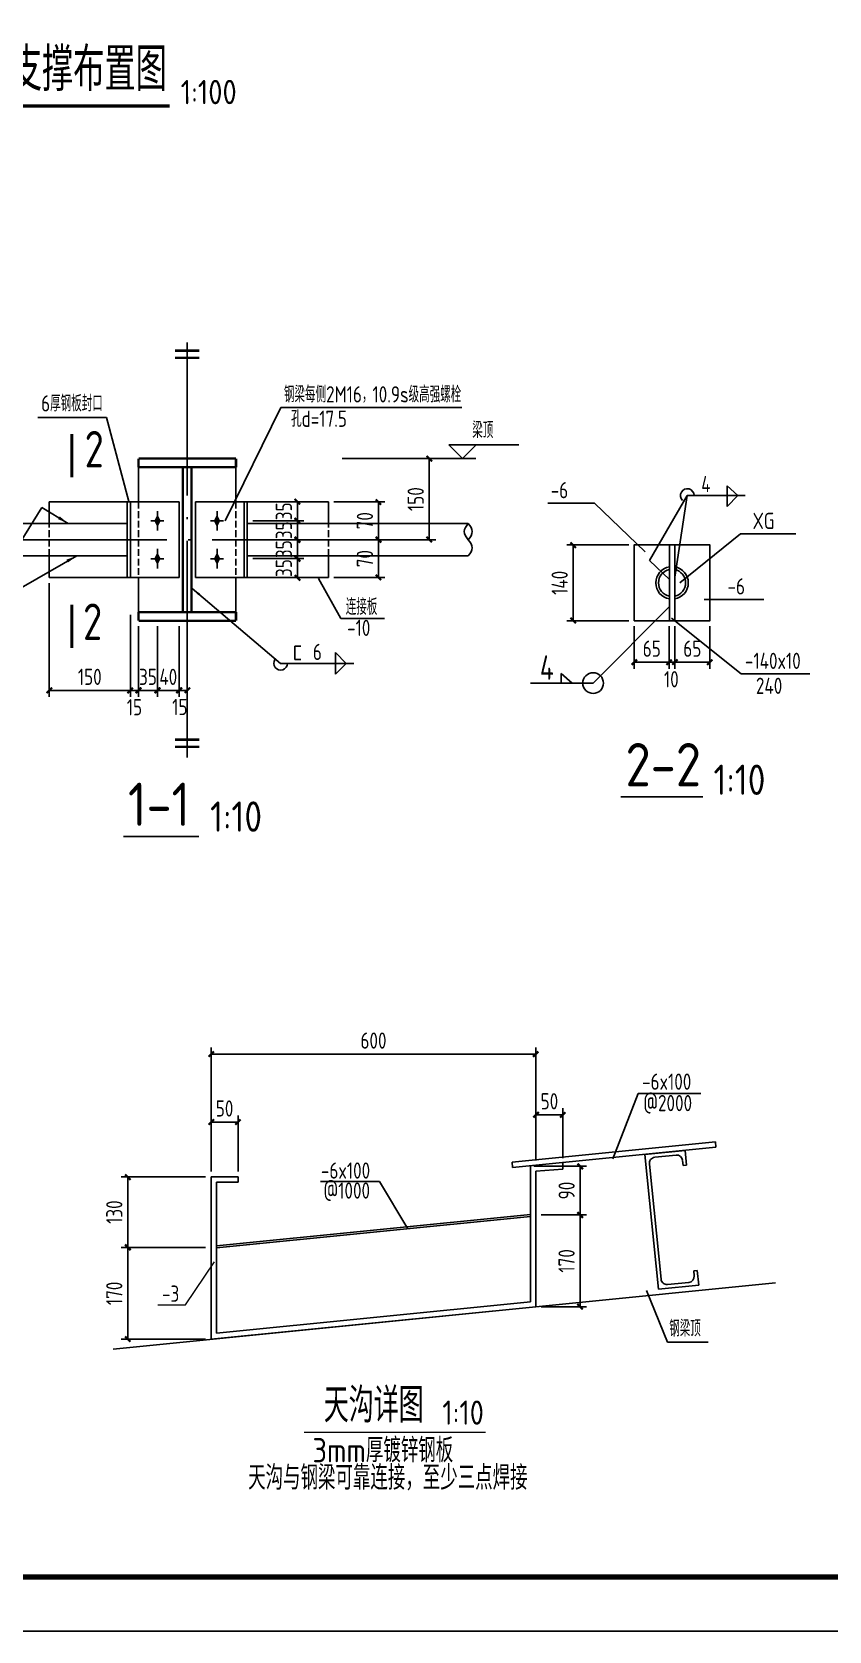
# Model space of a CAD drawing. Header units: millimetres. Extents: x 865974 to 875117, y 40174 to 44891.
# Drawn here: x 868038.2 to 868185.4, y 40173.6 to 40469 of the extents above; entities that cross this region are included whole.
import ezdxf

# ---------------------------------------------------------------- set-up
doc = ezdxf.new("R2010")
doc.units = ezdxf.units.MM
doc.header["$LTSCALE"] = 1000
doc.header["$MEASUREMENT"] = 0
for name, pattern in [('2', [11.4, 9, -0.9, 0.6, -0.9]), ('DASH', [0.35, 0.25, -0.1]), ('DASHED', [117.236842, 78.157895, -39.078947]), ('DOTE', [2.42, 2, -0.2, 0.02, -0.2])]:
    doc.linetypes.add(name, pattern=pattern)
doc.layers.add('1', color=4, linetype='Continuous', lineweight=70)
doc.layers.add('零部件', color=3, linetype='Continuous', lineweight=5)
for name, color, linetype in [('AXIS', 3, 'Continuous'), ('BEAM', 4, 'DASHED'), ('COLUMN', 9, 'Continuous'), ('D2', 6, 'Continuous'), ('DIM', 7, 'Continuous'), ('DOTE', 1, 'DOTE'), ('M_Prof', 2, 'Continuous'), ('NUM', 7, 'Continuous'), ('THIN', 7, 'Continuous'), ('WALL', 2, 'Continuous'), ('尺寸标注', 7, 'Continuous'), ('文字', 7, 'Continuous'), ('柱', 2, 'Continuous'), ('标注', 7, 'Continuous'), ('梁', 4, 'Continuous'), ('梁－点划线', 253, '2'), ('焊缝标注', 3, 'Continuous')]:
    doc.layers.add(name, color=color, linetype=linetype)
doc.styles.add('GBHZ', font='gbenor.shx', dxfattribs={"width": 0.9, "bigfont": 'gbcbig.shx'})
doc.dimstyles.new('Y10', dxfattribs={"dimscale": 0, "dimtxt": 3, "dimasz": 0.01, "dimexe": 1.2, "dimexo": 1, "dimgap": 1, "dimtad": 1, "dimdec": 0, "dimlfac": 10, "dimzin": 0, "dimdsep": 46, "dimtxsty": 'GBHZ', "dimblk1": 'DX', "dimblk2": 'DX', "dimsah": 1, "dimcen": 0.09, "dimdle": 1, "dimadec": 0, "dimazin": 0, "dimtfac": 1, "dimtdec": 0, "dimtix": 1, "dimtmove": 2, "dimatfit": 3, "dimldrblk": 'DX', "dimfxl": 0, "dimtolj": 1, "dimtzin": 0, "dimarcsym": 0})

# ---------------------------------------------------------------- blocks, each defined once
blk = doc.blocks.new('BOLIT_GAOQIANG')
at = {"layer": 'THIN', "color": 252}
for p, q in [((-1.2, 0), (1.2, 0)), ((0, 1.8), (0, -1.8))]:
    blk.add_line(p, q, dxfattribs=at)
at = {"layer": 'THIN'}
blk.add_solid([(0, 1.2), (0.6, 0), (-0.6, 0), (0, -1.2)], dxfattribs=at)
blk = doc.blocks.new('DX')
at = {"color": 0, "linetype": 'ByBlock', "const_width": 40}
blk.add_lwpolyline([(-54, -51), (46, 49)], dxfattribs=at)
blk = doc.blocks.new('*D97')
at = {"layer": 'Defpoints', "color": 0, "linetype": 'ByBlock', "transparency": 16777216}
for p in [(868092.99, 40382.2, 0.01), (868092.99, 40375.2, 0.01), (868102.21, 40375.2)]:
    blk.add_point(p, dxfattribs=at)
at = {"layer": 'DIM', "color": 0, "linetype": 'ByBlock', "lineweight": -2, "transparency": 16777216}
for p, q in [((868093.99, 40382.2), (868103.41, 40382.2)), ((868102.21, 40382.19), (868102.21, 40375.21)), ((868093.99, 40375.2), (868103.41, 40375.2))]:
    blk.add_line(p, q, dxfattribs=at)
at = {"layer": 'DIM', "color": 0, "linetype": 'ByBlock', "lineweight": -2, "transparency": 16777216, "xscale": 0.01, "yscale": 0.01, "zscale": 0.01}
for p, rotation in [((868102.21, 40382.2), 90), ((868102.21, 40375.2), 270)]:
    blk.add_blockref('DX', p, dxfattribs=dict(at, rotation=rotation))
at = {"layer": 'DIM', "color": 0, "linetype": 'ByBlock', "transparency": 16777216, "insert": (868099.71, 40378.7), "char_height": 3, "attachment_point": 5, "rotation": 90, "style": 'GBHZ'}
blk.add_mtext('\\A1;70', dxfattribs=at)
blk = doc.blocks.new('*D98')
at = {"layer": 'Defpoints', "color": 0, "linetype": 'ByBlock', "transparency": 16777216}
for p in [(868092.99, 40375.2), (868092.99, 40368.2, 0.02), (868102.21, 40368.2)]:
    blk.add_point(p, dxfattribs=at)
at = {"layer": 'DIM', "color": 0, "linetype": 'ByBlock', "lineweight": -2, "transparency": 16777216}
for p, q in [((868093.99, 40375.2), (868103.41, 40375.2)), ((868102.21, 40375.19), (868102.21, 40368.21)), ((868093.99, 40368.2), (868103.41, 40368.2))]:
    blk.add_line(p, q, dxfattribs=at)
at = {"layer": 'DIM', "color": 0, "linetype": 'ByBlock', "lineweight": -2, "transparency": 16777216, "xscale": 0.01, "yscale": 0.01, "zscale": 0.01}
for p, rotation in [((868102.21, 40375.2), 90), ((868102.21, 40368.2), 270)]:
    blk.add_blockref('DX', p, dxfattribs=dict(at, rotation=rotation))
at = {"layer": 'DIM', "color": 0, "linetype": 'ByBlock', "transparency": 16777216, "insert": (868099.71, 40371.7), "char_height": 3, "attachment_point": 5, "rotation": 90, "style": 'GBHZ'}
blk.add_mtext('\\A1;70', dxfattribs=at)
blk = doc.blocks.new('*D102')
at = {"layer": 'Defpoints', "color": 0, "linetype": 'ByBlock', "transparency": 16777216}
for p in [(868077.99, 40371.7, 0), (868087.24, 40371.7), (868077.99, 40368.2, 0)]:
    blk.add_point(p, dxfattribs=at)
at = {"layer": 'DIM', "color": 0, "linetype": 'ByBlock', "lineweight": -2, "transparency": 16777216}
for p, q in [((868078.99, 40371.7), (868088.44, 40371.7)), ((868087.24, 40371.71), (868087.24, 40371.72)), ((868087.24, 40368.2), (868087.24, 40371.7)), ((868078.99, 40368.2), (868088.44, 40368.2)), ((868087.24, 40368.19), (868087.24, 40368.18))]:
    blk.add_line(p, q, dxfattribs=at)
at = {"layer": 'DIM', "color": 0, "linetype": 'ByBlock', "lineweight": -2, "transparency": 16777216, "xscale": 0.01, "yscale": 0.01, "zscale": 0.01}
for p, rotation in [((868087.24, 40371.7), 270), ((868087.24, 40368.2), 90)]:
    blk.add_blockref('DX', p, dxfattribs=dict(at, rotation=rotation))
at = {"layer": 'DIM', "color": 0, "linetype": 'ByBlock', "transparency": 16777216, "insert": (868084.74, 40369.95), "char_height": 3, "attachment_point": 5, "rotation": 90, "style": 'GBHZ'}
blk.add_mtext('\\A1;35', dxfattribs=at)
blk = doc.blocks.new('*D103')
at = {"layer": 'Defpoints', "color": 0, "linetype": 'ByBlock', "transparency": 16777216}
for p in [(868077.99, 40375.2, 0), (868087.24, 40375.2), (868077.99, 40371.7, 0)]:
    blk.add_point(p, dxfattribs=at)
at = {"layer": 'DIM', "color": 0, "linetype": 'ByBlock', "lineweight": -2, "transparency": 16777216}
for p, q in [((868078.99, 40375.2), (868088.44, 40375.2)), ((868087.24, 40375.21), (868087.24, 40375.22)), ((868087.24, 40371.7), (868087.24, 40375.2)), ((868078.99, 40371.7), (868088.44, 40371.7)), ((868087.24, 40371.69), (868087.24, 40371.68))]:
    blk.add_line(p, q, dxfattribs=at)
at = {"layer": 'DIM', "color": 0, "linetype": 'ByBlock', "lineweight": -2, "transparency": 16777216, "xscale": 0.01, "yscale": 0.01, "zscale": 0.01}
for p, rotation in [((868087.24, 40375.2), 270), ((868087.24, 40371.7), 90)]:
    blk.add_blockref('DX', p, dxfattribs=dict(at, rotation=rotation))
at = {"layer": 'DIM', "color": 0, "linetype": 'ByBlock', "transparency": 16777216, "insert": (868084.74, 40373.45), "char_height": 3, "attachment_point": 5, "rotation": 90, "style": 'GBHZ'}
blk.add_mtext('\\A1;35', dxfattribs=at)
blk = doc.blocks.new('*D104')
at = {"layer": 'Defpoints', "color": 0, "linetype": 'ByBlock', "transparency": 16777216}
for p in [(868077.99, 40378.7, 0), (868087.24, 40378.7), (868077.99, 40375.2, 0)]:
    blk.add_point(p, dxfattribs=at)
at = {"layer": 'DIM', "color": 0, "linetype": 'ByBlock', "lineweight": -2, "transparency": 16777216}
for p, q in [((868078.99, 40378.7), (868088.44, 40378.7)), ((868087.24, 40378.71), (868087.24, 40378.72)), ((868087.24, 40375.2), (868087.24, 40378.7)), ((868078.99, 40375.2), (868088.44, 40375.2)), ((868087.24, 40375.19), (868087.24, 40375.18))]:
    blk.add_line(p, q, dxfattribs=at)
at = {"layer": 'DIM', "color": 0, "linetype": 'ByBlock', "lineweight": -2, "transparency": 16777216, "xscale": 0.01, "yscale": 0.01, "zscale": 0.01}
for p, rotation in [((868087.24, 40378.7), 270), ((868087.24, 40375.2), 90)]:
    blk.add_blockref('DX', p, dxfattribs=dict(at, rotation=rotation))
at = {"layer": 'DIM', "color": 0, "linetype": 'ByBlock', "transparency": 16777216, "insert": (868084.74, 40376.95), "char_height": 3, "attachment_point": 5, "rotation": 90, "style": 'GBHZ'}
blk.add_mtext('\\A1;35', dxfattribs=at)
blk = doc.blocks.new('*D105')
at = {"layer": 'Defpoints', "color": 0, "linetype": 'ByBlock', "transparency": 16777216}
for p in [(868077.99, 40382.2, 0), (868087.24, 40382.2), (868077.99, 40378.7, 0)]:
    blk.add_point(p, dxfattribs=at)
at = {"layer": 'DIM', "color": 0, "linetype": 'ByBlock', "lineweight": -2, "transparency": 16777216}
for p, q in [((868078.99, 40382.2), (868088.44, 40382.2)), ((868087.24, 40382.21), (868087.24, 40382.22)), ((868087.24, 40378.7), (868087.24, 40382.2)), ((868078.99, 40378.7), (868088.44, 40378.7)), ((868087.24, 40378.69), (868087.24, 40378.68))]:
    blk.add_line(p, q, dxfattribs=at)
at = {"layer": 'DIM', "color": 0, "linetype": 'ByBlock', "lineweight": -2, "transparency": 16777216, "xscale": 0.01, "yscale": 0.01, "zscale": 0.01}
for p, rotation in [((868087.24, 40382.2), 270), ((868087.24, 40378.7), 90)]:
    blk.add_blockref('DX', p, dxfattribs=dict(at, rotation=rotation))
at = {"layer": 'DIM', "color": 0, "linetype": 'ByBlock', "transparency": 16777216, "insert": (868084.74, 40380.45), "char_height": 3, "attachment_point": 5, "rotation": 90, "style": 'GBHZ'}
blk.add_mtext('\\A1;35', dxfattribs=at)
blk = doc.blocks.new('*D107')
at = {"layer": 'Defpoints', "color": 0, "transparency": 16777216}
for p in [(868041.39, 40368.2, 0), (868056.39, 40362.32, -0.01), (868056.39, 40347.36)]:
    blk.add_point(p, dxfattribs=at)
at = {"layer": 'DIM', "color": 0, "lineweight": -2, "transparency": 16777216}
for p, q in [((868041.39, 40367.2), (868041.39, 40346.16)), ((868056.39, 40361.32), (868056.39, 40346.16)), ((868041.4, 40347.36), (868056.38, 40347.36))]:
    blk.add_line(p, q, dxfattribs=at)
at = {"layer": 'DIM', "color": 0, "lineweight": -2, "transparency": 16777216, "xscale": 0.01, "yscale": 0.01, "zscale": 0.01, "rotation": 180}
blk.add_blockref('DX', (868041.39, 40347.36), dxfattribs=at)
at = {"layer": 'DIM', "color": 0, "lineweight": -2, "transparency": 16777216, "xscale": 0.01, "yscale": 0.01, "zscale": 0.01}
blk.add_blockref('DX', (868056.39, 40347.36), dxfattribs=at)
at = {"layer": 'DIM', "color": 0, "transparency": 16777216, "insert": (868048.89, 40349.86), "char_height": 3, "attachment_point": 5, "style": 'GBHZ'}
blk.add_mtext('\\A1;150', dxfattribs=at)
blk = doc.blocks.new('*D108')
at = {"layer": 'Defpoints', "color": 0, "transparency": 16777216}
for p in [(868056.39, 40362.32, -0.01), (868057.89, 40360.22), (868057.89, 40347.36)]:
    blk.add_point(p, dxfattribs=at)
at = {"layer": 'DIM', "color": 0, "lineweight": -2, "transparency": 16777216}
for p, q in [((868056.39, 40361.32), (868056.39, 40346.16)), ((868057.89, 40359.22), (868057.89, 40346.16)), ((868056.38, 40347.36), (868056.37, 40347.36)), ((868056.39, 40347.36), (868057.89, 40347.36)), ((868057.9, 40347.36), (868057.91, 40347.36))]:
    blk.add_line(p, q, dxfattribs=at)
at = {"layer": 'DIM', "color": 0, "lineweight": -2, "transparency": 16777216, "xscale": 0.01, "yscale": 0.01, "zscale": 0.01}
blk.add_blockref('DX', (868056.39, 40347.36), dxfattribs=at)
at = {"layer": 'DIM', "color": 0, "lineweight": -2, "transparency": 16777216, "xscale": 0.01, "yscale": 0.01, "zscale": 0.01, "rotation": 180}
blk.add_blockref('DX', (868057.89, 40347.36), dxfattribs=at)
at = {"layer": 'DIM', "color": 0, "transparency": 16777216, "insert": (868057.14, 40344.25), "char_height": 3, "attachment_point": 5, "style": 'GBHZ'}
blk.add_mtext('\\A1;15', dxfattribs=at)
blk = doc.blocks.new('*D109')
at = {"layer": 'Defpoints', "color": 0, "transparency": 16777216}
for p in [(868057.89, 40360.22), (868061.39, 40360.22), (868061.39, 40347.36)]:
    blk.add_point(p, dxfattribs=at)
at = {"layer": 'DIM', "color": 0, "lineweight": -2, "transparency": 16777216}
for p, q in [((868057.89, 40359.22), (868057.89, 40346.16)), ((868061.39, 40359.22), (868061.39, 40346.16)), ((868057.88, 40347.36), (868057.87, 40347.36)), ((868057.89, 40347.36), (868061.39, 40347.36)), ((868061.4, 40347.36), (868061.41, 40347.36))]:
    blk.add_line(p, q, dxfattribs=at)
at = {"layer": 'DIM', "color": 0, "lineweight": -2, "transparency": 16777216, "xscale": 0.01, "yscale": 0.01, "zscale": 0.01}
blk.add_blockref('DX', (868057.89, 40347.36), dxfattribs=at)
at = {"layer": 'DIM', "color": 0, "lineweight": -2, "transparency": 16777216, "xscale": 0.01, "yscale": 0.01, "zscale": 0.01, "rotation": 180}
blk.add_blockref('DX', (868061.39, 40347.36), dxfattribs=at)
at = {"layer": 'DIM', "color": 0, "transparency": 16777216, "insert": (868059.64, 40349.86), "char_height": 3, "attachment_point": 5, "style": 'GBHZ'}
blk.add_mtext('\\A1;35', dxfattribs=at)
blk = doc.blocks.new('*D110')
at = {"layer": 'Defpoints', "color": 0, "transparency": 16777216}
for p in [(868061.39, 40360.22), (868065.39, 40360.22), (868065.39, 40347.36)]:
    blk.add_point(p, dxfattribs=at)
at = {"layer": 'DIM', "color": 0, "lineweight": -2, "transparency": 16777216}
for p, q in [((868061.39, 40359.22), (868061.39, 40346.16)), ((868065.39, 40359.22), (868065.39, 40346.16)), ((868061.38, 40347.36), (868061.37, 40347.36)), ((868061.39, 40347.36), (868065.39, 40347.36)), ((868065.4, 40347.36), (868065.41, 40347.36))]:
    blk.add_line(p, q, dxfattribs=at)
at = {"layer": 'DIM', "color": 0, "lineweight": -2, "transparency": 16777216, "xscale": 0.01, "yscale": 0.01, "zscale": 0.01}
blk.add_blockref('DX', (868061.39, 40347.36), dxfattribs=at)
at = {"layer": 'DIM', "color": 0, "lineweight": -2, "transparency": 16777216, "xscale": 0.01, "yscale": 0.01, "zscale": 0.01, "rotation": 180}
blk.add_blockref('DX', (868065.39, 40347.36), dxfattribs=at)
at = {"layer": 'DIM', "color": 0, "transparency": 16777216, "insert": (868063.39, 40349.86), "char_height": 3, "attachment_point": 5, "style": 'GBHZ'}
blk.add_mtext('\\A1;40', dxfattribs=at)
blk = doc.blocks.new('*D111')
at = {"layer": 'Defpoints', "color": 0, "transparency": 16777216}
for p in [(868066.89, 40362.2), (868065.39, 40360.22), (868066.89, 40347.36)]:
    blk.add_point(p, dxfattribs=at)
at = {"layer": 'DIM', "color": 0, "lineweight": -2, "transparency": 16777216}
for p, q in [((868066.89, 40361.2), (868066.89, 40346.16)), ((868065.39, 40359.22), (868065.39, 40346.16)), ((868065.38, 40347.36), (868065.37, 40347.36)), ((868065.39, 40347.36), (868066.89, 40347.36)), ((868066.9, 40347.36), (868066.91, 40347.36))]:
    blk.add_line(p, q, dxfattribs=at)
at = {"layer": 'DIM', "color": 0, "lineweight": -2, "transparency": 16777216, "xscale": 0.01, "yscale": 0.01, "zscale": 0.01}
blk.add_blockref('DX', (868065.39, 40347.36), dxfattribs=at)
at = {"layer": 'DIM', "color": 0, "lineweight": -2, "transparency": 16777216, "xscale": 0.01, "yscale": 0.01, "zscale": 0.01, "rotation": 180}
blk.add_blockref('DX', (868066.89, 40347.36), dxfattribs=at)
at = {"layer": 'DIM', "color": 0, "transparency": 16777216, "insert": (868065.52, 40344.3), "char_height": 3, "attachment_point": 5, "style": 'GBHZ'}
blk.add_mtext('\\A1;15', dxfattribs=at)
blk = doc.blocks.new('*D112')
at = {"layer": 'Defpoints', "color": 0, "transparency": 16777216}
for p in [(868094.49, 40390.2, -0.01), (868111.59, 40390.2), (868094.49, 40375.2, -0.01)]:
    blk.add_point(p, dxfattribs=at)
at = {"layer": 'DIM', "color": 0, "lineweight": -2, "transparency": 16777216}
for p, q in [((868095.49, 40390.2), (868112.79, 40390.2)), ((868111.59, 40375.21), (868111.59, 40390.19)), ((868095.49, 40375.2), (868112.79, 40375.2))]:
    blk.add_line(p, q, dxfattribs=at)
at = {"layer": 'DIM', "color": 0, "lineweight": -2, "transparency": 16777216, "xscale": 0.01, "yscale": 0.01, "zscale": 0.01}
for p, rotation in [((868111.59, 40390.2), 90), ((868111.59, 40375.2), 270)]:
    blk.add_blockref('DX', p, dxfattribs=dict(at, rotation=rotation))
at = {"layer": 'DIM', "color": 0, "transparency": 16777216, "insert": (868109.09, 40382.7), "char_height": 3, "attachment_point": 5, "rotation": 90, "style": 'GBHZ'}
blk.add_mtext('\\A1;150', dxfattribs=at)
blk = doc.blocks.new('*D124')
at = {"layer": 'Defpoints', "color": 0, "transparency": 16777216}
for p in [(868138.18, 40374.23), (868149.44, 40374.23, -0.09), (868149.44, 40360.23, -0.09)]:
    blk.add_point(p, dxfattribs=at)
at = {"layer": 'DIM', "color": 0, "lineweight": -2, "transparency": 16777216}
for p, q in [((868148.44, 40374.23), (868136.98, 40374.23)), ((868138.18, 40360.24), (868138.18, 40374.22)), ((868148.44, 40360.23), (868136.98, 40360.23))]:
    blk.add_line(p, q, dxfattribs=at)
at = {"layer": 'DIM', "color": 0, "lineweight": -2, "transparency": 16777216, "xscale": 0.01, "yscale": 0.01, "zscale": 0.01}
for p, rotation in [((868138.18, 40374.23), 90), ((868138.18, 40360.23), 270)]:
    blk.add_blockref('DX', p, dxfattribs=dict(at, rotation=rotation))
at = {"layer": 'DIM', "color": 0, "transparency": 16777216, "insert": (868135.68, 40367.23), "char_height": 3, "attachment_point": 5, "rotation": 90, "style": 'GBHZ'}
blk.add_mtext('\\A1;140', dxfattribs=at)
blk = doc.blocks.new('*D125')
at = {"layer": 'Defpoints', "color": 0, "transparency": 16777216}
for p in [(868149.44, 40360.23, -0.09), (868155.94, 40360.23, -0.09), (868155.94, 40352.57)]:
    blk.add_point(p, dxfattribs=at)
at = {"layer": 'DIM', "color": 0, "lineweight": -2, "transparency": 16777216}
for p, q in [((868149.44, 40359.23), (868149.44, 40351.37)), ((868155.94, 40359.23), (868155.94, 40351.37)), ((868149.45, 40352.57), (868155.93, 40352.57))]:
    blk.add_line(p, q, dxfattribs=at)
at = {"layer": 'DIM', "color": 0, "lineweight": -2, "transparency": 16777216, "xscale": 0.01, "yscale": 0.01, "zscale": 0.01, "rotation": 180}
blk.add_blockref('DX', (868149.44, 40352.57), dxfattribs=at)
at = {"layer": 'DIM', "color": 0, "lineweight": -2, "transparency": 16777216, "xscale": 0.01, "yscale": 0.01, "zscale": 0.01}
blk.add_blockref('DX', (868155.94, 40352.57), dxfattribs=at)
at = {"layer": 'DIM', "color": 0, "transparency": 16777216, "insert": (868152.69, 40355.07), "char_height": 3, "attachment_point": 5, "style": 'GBHZ'}
blk.add_mtext('\\A1;65', dxfattribs=at)
blk = doc.blocks.new('*D126')
at = {"layer": 'Defpoints', "color": 0, "transparency": 16777216}
for p in [(868155.94, 40360.23, -0.09), (868156.94, 40360.23, -0.09), (868156.94, 40352.57)]:
    blk.add_point(p, dxfattribs=at)
at = {"layer": 'DIM', "color": 0, "lineweight": -2, "transparency": 16777216}
for p, q in [((868155.94, 40359.23), (868155.94, 40351.37)), ((868156.94, 40359.23), (868156.94, 40351.37)), ((868155.93, 40352.57), (868155.92, 40352.57)), ((868155.94, 40352.57), (868156.94, 40352.57)), ((868156.95, 40352.57), (868156.96, 40352.57))]:
    blk.add_line(p, q, dxfattribs=at)
at = {"layer": 'DIM', "color": 0, "lineweight": -2, "transparency": 16777216, "xscale": 0.01, "yscale": 0.01, "zscale": 0.01}
blk.add_blockref('DX', (868155.94, 40352.57), dxfattribs=at)
at = {"layer": 'DIM', "color": 0, "lineweight": -2, "transparency": 16777216, "xscale": 0.01, "yscale": 0.01, "zscale": 0.01, "rotation": 180}
blk.add_blockref('DX', (868156.94, 40352.57), dxfattribs=at)
at = {"layer": 'DIM', "color": 0, "transparency": 16777216, "insert": (868156.31, 40349.42), "char_height": 3, "attachment_point": 5, "style": 'GBHZ'}
blk.add_mtext('\\A1;10', dxfattribs=at)
blk = doc.blocks.new('*D127')
at = {"layer": 'Defpoints', "color": 0, "transparency": 16777216}
for p in [(868156.94, 40360.23, -0.09), (868163.44, 40360.23, -0.09), (868163.44, 40352.57)]:
    blk.add_point(p, dxfattribs=at)
at = {"layer": 'DIM', "color": 0, "lineweight": -2, "transparency": 16777216}
for p, q in [((868156.94, 40359.23), (868156.94, 40351.37)), ((868163.44, 40359.23), (868163.44, 40351.37)), ((868156.95, 40352.57), (868163.43, 40352.57))]:
    blk.add_line(p, q, dxfattribs=at)
at = {"layer": 'DIM', "color": 0, "lineweight": -2, "transparency": 16777216, "xscale": 0.01, "yscale": 0.01, "zscale": 0.01, "rotation": 180}
blk.add_blockref('DX', (868156.94, 40352.57), dxfattribs=at)
at = {"layer": 'DIM', "color": 0, "lineweight": -2, "transparency": 16777216, "xscale": 0.01, "yscale": 0.01, "zscale": 0.01}
blk.add_blockref('DX', (868163.44, 40352.57), dxfattribs=at)
at = {"layer": 'DIM', "color": 0, "transparency": 16777216, "insert": (868160.19, 40355.07), "char_height": 3, "attachment_point": 5, "style": 'GBHZ'}
blk.add_mtext('\\A1;65', dxfattribs=at)
blk = doc.blocks.new('*D175')
at = {"layer": 'Defpoints', "color": 0, "transparency": 16777216}
for p in [(868131.29, 40250.45), (868139.46, 40250.45), (868131.29, 40233.47)]:
    blk.add_point(p, dxfattribs=at)
at = {"layer": 'DIM', "color": 0, "lineweight": -2, "transparency": 16777216}
for p, q in [((868132.29, 40250.45), (868140.66, 40250.45)), ((868139.46, 40233.48), (868139.46, 40250.44)), ((868132.29, 40233.47), (868140.66, 40233.47))]:
    blk.add_line(p, q, dxfattribs=at)
at = {"layer": 'DIM', "color": 0, "lineweight": -2, "transparency": 16777216, "xscale": 0.01, "yscale": 0.01, "zscale": 0.01}
for p, rotation in [((868139.46, 40250.45), 90), ((868139.46, 40233.47), 270)]:
    blk.add_blockref('DX', p, dxfattribs=dict(at, rotation=rotation))
at = {"layer": 'DIM', "color": 0, "transparency": 16777216, "insert": (868136.96, 40241.96), "char_height": 3, "attachment_point": 5, "rotation": 90, "style": 'GBHZ'}
blk.add_mtext('\\A1;170', dxfattribs=at)
blk = doc.blocks.new('*D176')
at = {"layer": 'Defpoints', "color": 0, "transparency": 16777216}
for p in [(868129.89, 40259.46), (868139.47, 40259.46), (868131.29, 40250.45)]:
    blk.add_point(p, dxfattribs=at)
at = {"layer": 'DIM', "color": 0, "lineweight": -2, "transparency": 16777216}
for p, q in [((868130.89, 40259.46), (868140.67, 40259.46)), ((868139.47, 40250.46), (868139.47, 40259.45)), ((868132.29, 40250.45), (868140.67, 40250.45))]:
    blk.add_line(p, q, dxfattribs=at)
at = {"layer": 'DIM', "color": 0, "lineweight": -2, "transparency": 16777216, "xscale": 0.01, "yscale": 0.01, "zscale": 0.01}
for p, rotation in [((868139.47, 40259.46), 90), ((868139.47, 40250.45), 270)]:
    blk.add_blockref('DX', p, dxfattribs=dict(at, rotation=rotation))
at = {"layer": 'DIM', "color": 0, "transparency": 16777216, "insert": (868136.97, 40254.96), "char_height": 3, "attachment_point": 5, "rotation": 90, "style": 'GBHZ'}
blk.add_mtext('\\A1;90', dxfattribs=at)
blk = doc.blocks.new('*D177')
at = {"layer": 'Defpoints', "color": 0, "transparency": 16777216}
for p in [(868136.29, 40268.95), (868131.29, 40259.52), (868136.29, 40259.93)]:
    blk.add_point(p, dxfattribs=at)
at = {"layer": 'DIM', "color": 0, "lineweight": -2, "transparency": 16777216}
for p, q in [((868131.29, 40260.52), (868131.29, 40270.15)), ((868136.29, 40260.93), (868136.29, 40270.15)), ((868131.3, 40268.95), (868136.28, 40268.95))]:
    blk.add_line(p, q, dxfattribs=at)
at = {"layer": 'DIM', "color": 0, "lineweight": -2, "transparency": 16777216, "xscale": 0.01, "yscale": 0.01, "zscale": 0.01, "rotation": 180}
blk.add_blockref('DX', (868131.29, 40268.95), dxfattribs=at)
at = {"layer": 'DIM', "color": 0, "lineweight": -2, "transparency": 16777216, "xscale": 0.01, "yscale": 0.01, "zscale": 0.01}
blk.add_blockref('DX', (868136.29, 40268.95), dxfattribs=at)
at = {"layer": 'DIM', "color": 0, "transparency": 16777216, "insert": (868133.79, 40271.45), "char_height": 3, "attachment_point": 5, "style": 'GBHZ'}
blk.add_mtext('\\A1;50', dxfattribs=at)
blk = doc.blocks.new('*D178')
at = {"layer": 'Defpoints', "color": 0, "transparency": 16777216}
for p in [(868071.29, 40280.16), (868071.29, 40261.05), (868131.29, 40262.05)]:
    blk.add_point(p, dxfattribs=at)
at = {"layer": 'DIM', "color": 0, "lineweight": -2, "transparency": 16777216}
for p, q in [((868071.29, 40262.05), (868071.29, 40281.36)), ((868131.29, 40263.05), (868131.29, 40281.36)), ((868131.28, 40280.16), (868071.3, 40280.16))]:
    blk.add_line(p, q, dxfattribs=at)
at = {"layer": 'DIM', "color": 0, "lineweight": -2, "transparency": 16777216, "xscale": 0.01, "yscale": 0.01, "zscale": 0.01, "rotation": 180}
blk.add_blockref('DX', (868071.29, 40280.16), dxfattribs=at)
at = {"layer": 'DIM', "color": 0, "lineweight": -2, "transparency": 16777216, "xscale": 0.01, "yscale": 0.01, "zscale": 0.01}
blk.add_blockref('DX', (868131.29, 40280.16), dxfattribs=at)
at = {"layer": 'DIM', "color": 0, "transparency": 16777216, "insert": (868101.29, 40282.66), "char_height": 3, "attachment_point": 5, "style": 'GBHZ'}
blk.add_mtext('\\A1;600', dxfattribs=at)
blk = doc.blocks.new('*D179')
at = {"layer": 'Defpoints', "color": 0, "transparency": 16777216}
for p in [(868071.29, 40257.48), (868055.92, 40244.45), (868071.29, 40244.45)]:
    blk.add_point(p, dxfattribs=at)
at = {"layer": 'DIM', "color": 0, "lineweight": -2, "transparency": 16777216}
for p, q in [((868070.29, 40257.48), (868054.72, 40257.48)), ((868055.92, 40257.47), (868055.92, 40244.46)), ((868070.29, 40244.45), (868054.72, 40244.45))]:
    blk.add_line(p, q, dxfattribs=at)
at = {"layer": 'DIM', "color": 0, "lineweight": -2, "transparency": 16777216, "xscale": 0.01, "yscale": 0.01, "zscale": 0.01}
for p, rotation in [((868055.92, 40257.48), 90), ((868055.92, 40244.45), 270)]:
    blk.add_blockref('DX', p, dxfattribs=dict(at, rotation=rotation))
at = {"layer": 'DIM', "color": 0, "transparency": 16777216, "insert": (868053.42, 40250.97), "char_height": 3, "attachment_point": 5, "rotation": 90, "style": 'GBHZ'}
blk.add_mtext('\\A1;130', dxfattribs=at)
blk = doc.blocks.new('*D180')
at = {"layer": 'Defpoints', "color": 0, "transparency": 16777216}
for p in [(868071.29, 40244.45), (868055.92, 40227.47), (868071.29, 40227.47)]:
    blk.add_point(p, dxfattribs=at)
at = {"layer": 'DIM', "color": 0, "lineweight": -2, "transparency": 16777216}
for p, q in [((868070.29, 40244.45), (868054.72, 40244.45)), ((868055.92, 40244.44), (868055.92, 40227.48)), ((868070.29, 40227.47), (868054.72, 40227.47))]:
    blk.add_line(p, q, dxfattribs=at)
at = {"layer": 'DIM', "color": 0, "lineweight": -2, "transparency": 16777216, "xscale": 0.01, "yscale": 0.01, "zscale": 0.01}
for p, rotation in [((868055.92, 40244.45), 90), ((868055.92, 40227.47), 270)]:
    blk.add_blockref('DX', p, dxfattribs=dict(at, rotation=rotation))
at = {"layer": 'DIM', "color": 0, "transparency": 16777216, "insert": (868053.42, 40235.96), "char_height": 3, "attachment_point": 5, "rotation": 90, "style": 'GBHZ'}
blk.add_mtext('\\A1;170', dxfattribs=at)
blk = doc.blocks.new('*D181')
at = {"layer": 'Defpoints', "color": 0, "transparency": 16777216}
for p in [(868071.29, 40267.62), (868071.29, 40257.48), (868076.29, 40257.48)]:
    blk.add_point(p, dxfattribs=at)
at = {"layer": 'DIM', "color": 0, "lineweight": -2, "transparency": 16777216}
for p, q in [((868071.29, 40258.48), (868071.29, 40268.82)), ((868076.28, 40267.62), (868071.3, 40267.62)), ((868076.29, 40258.48), (868076.29, 40268.82))]:
    blk.add_line(p, q, dxfattribs=at)
at = {"layer": 'DIM', "color": 0, "lineweight": -2, "transparency": 16777216, "xscale": 0.01, "yscale": 0.01, "zscale": 0.01, "rotation": 180}
blk.add_blockref('DX', (868071.29, 40267.62), dxfattribs=at)
at = {"layer": 'DIM', "color": 0, "lineweight": -2, "transparency": 16777216, "xscale": 0.01, "yscale": 0.01, "zscale": 0.01}
blk.add_blockref('DX', (868076.29, 40267.62), dxfattribs=at)
at = {"layer": 'DIM', "color": 0, "transparency": 16777216, "insert": (868073.79, 40270.12), "char_height": 3, "attachment_point": 5, "style": 'GBHZ'}
blk.add_mtext('\\A1;50', dxfattribs=at)
blk = doc.blocks.new('fe')
at = {"layer": 'D2'}
for p, q in [((868173.85, 41251.28, 15.4), (868181.35, 41251.28, 15.4)), ((868173.85, 41251.28, 15.4), (868173.85, 41226.28, 15.4)), ((868175.61, 41250.59, 15.4), (868179.59, 41250.6, 15.4)), ((868181.34, 41248.57, 15.4), (868181.35, 41251.28, 15.4)), ((868174.53, 41249.41, 15.4), (868174.53, 41228.04, 15.4)), ((868180.67, 41248.57, 15.4), (868180.67, 41249.51, 15.4)), ((868180.67, 41248.57, 15.4), (868181.34, 41248.57, 15.4)), ((868175.61, 41226.95, 15.4), (868179.59, 41226.96, 15.4)), ((868180.67, 41228.04, 15.4), (868180.68, 41228.98, 15.4)), ((868180.68, 41228.98, 15.4), (868181.35, 41228.98, 15.4)), ((868181.35, 41226.28, 15.4), (868181.35, 41228.98, 15.4)), ((868173.85, 41226.28, 15.4), (868181.35, 41226.28, 15.4))]:
    blk.add_line(p, q, dxfattribs=at)
for centre, start, end in [((868175.61, 41249.51, 15.4), 89.9549, 185.6464), ((868179.59, 41249.52, 15.4), 359.9549, 89.9549), ((868175.61, 41228.04, 15.4), 179.9549, 269.9549), ((868179.59, 41228.04, 15.4), 269.9549, 359.9549)]:
    blk.add_arc(centre, 1.08, start, end, dxfattribs=at)

msp = doc.modelspace()

# ---------------------------------------------------------------- linework, layer by layer
at = {"color": 0, "linetype": 'Continuous'}
for p, q in [((868128.136, 40392.702), (868115.223, 40392.702)), ((868115.223, 40392.702), (868117.729, 40390.196)), ((868120.235, 40392.702), (868117.729, 40390.196))]:
    msp.add_line(p, q, dxfattribs=at)
for p, q in [((868145.479, 40260.817, 15.397), (868150.2, 40272.874, 15.397)), ((868150.2, 40272.874, 15.397), (868161.772, 40272.874, 15.397)), ((868091.531, 40256.652), (868102.398, 40256.652)), ((868107.666, 40247.876), (868102.398, 40256.652)), ((868708.51, 40173.578), (867867.51, 40173.578))]:
    msp.add_line(p, q)
at = {"color": 6}
for p, q in [((868126.881, 40260.186, 15.397), (868164.444, 40263.943, 15.397)), ((868126.948, 40259.188, 15.397), (868164.543, 40262.947, 15.397)), ((868126.881, 40260.186, 15.397), (868126.948, 40259.188, 15.397))]:
    msp.add_line(p, q, dxfattribs=at)
at = {"color": 0, "const_width": 1}
msp.add_lwpolyline([(868698.51, 40183.578), (867892.51, 40183.578), (867892.51, 40757.578), (868698.51, 40757.578)], close=True, dxfattribs=at)
at = {"const_width": 0.667}
msp.add_lwpolyline([(868004.259, 40455.326), (868063.623, 40455.326)], dxfattribs=at)
at = {"layer": '1', "color": 2, "const_width": 0.6}
for points, elevation in [([(868045.583, 40394.738), (868045.583, 40386.713)], 0.002), ([(868045.583, 40355.171), (868045.583, 40363.196)], -0.005)]:
    msp.add_lwpolyline(points, dxfattribs=dict(at, elevation=elevation))
at = {"layer": 'AXIS'}
for p, q in [((868073.893, 40378.696), (868084.189, 40399.637, 0.008)), ((868084.189, 40399.637, 0.008), (868117.643, 40399.637, 0.008)), ((868051.98, 40397.792, 0), (868039.292, 40397.792, 0)), ((868056.093, 40382.246, 0), (868051.98, 40397.792, 0)), ((868142.148, 40381.952, -0.091), (868133.495, 40381.952, -0.091)), ((868151.477, 40372.942, -0.088), (868142.148, 40381.952, -0.088)), ((868169.072, 40376.28, -0.088), (868157.888, 40367.226, -0.088)), ((868179.282, 40376.28, -0.088), (868169.072, 40376.28, -0.088)), ((868091.146, 40368.043, 0.001), (868095.243, 40360.63, 0.001)), ((868173.388, 40364.179), (868162.37, 40364.179)), ((868103.349, 40360.63, 0.001), (868095.243, 40360.63, 0.001)), ((868156.363, 40360.694, -0.088), (868169.185, 40350.419, -0.088)), ((868181.887, 40350.419, -0.088), (868169.185, 40350.419, -0.088)), ((868155.61, 40226.939, 15.397), (868151.714, 40236.515, 15.397)), ((868155.61, 40226.939, 15.397), (868163.098, 40226.939, 15.397))]:
    msp.add_line(p, q, dxfattribs=at)
at = {"layer": 'BEAM', "linetype": 'DASH', "ltscale": 0.005}
for p, q in [((868057.893, 40382.196, -0.012), (868057.893, 40368.196, -0.008)), ((868075.893, 40382.196, -0.007), (868075.893, 40368.196, -0.003)), ((868041.393, 40372.196, -0.005), (868041.393, 40378.196, -0.002)), ((868092.993, 40372.196, 0.002), (868092.993, 40378.196, 0.004))]:
    msp.add_line(p, q, dxfattribs=at)
at = {"layer": 'COLUMN'}
for p, q in [((868057.893, 40388.596), (868057.893, 40382.196, -0.012)), ((868075.893, 40388.596), (868075.893, 40382.196, 0.009)), ((868065.393, 40382.196, 0.004), (868041.393, 40382.196, -0.006)), ((868041.393, 40382.196, -0.001), (868041.393, 40378.196, -0.01)), ((868055.793, 40382.196, -0.007), (868055.793, 40368.196, -0.003)), ((868056.393, 40382.196, -0.003), (868056.393, 40368.196, -0.003)), ((868065.393, 40368.196), (868065.393, 40382.196)), ((868068.393, 40382.196, -0.007), (868092.993, 40382.196, 0.001)), ((868068.393, 40368.196), (868068.393, 40382.196)), ((868077.393, 40382.196, -0.003), (868077.393, 40368.196, 0.001)), ((868077.993, 40382.196, 0.001), (868077.993, 40368.196, 0.001)), ((868092.993, 40382.196, 0.005), (868092.993, 40378.196, -0.004)), ((868055.793, 40378.196), (868020.606, 40378.196)), ((868118.792, 40378.196), (868077.993, 40378.196)), ((868055.793, 40372.196), (868020.606, 40372.196)), ((868041.393, 40368.196, -0.001), (868041.393, 40372.196, -0.033)), ((868118.792, 40372.196), (868077.993, 40372.196)), ((868092.993, 40368.196, 0.005), (868092.993, 40372.196, -0.027)), ((868065.393, 40368.196, 0.004), (868041.393, 40368.196, -0.006)), ((868057.893, 40368.196, -0.008), (868057.893, 40361.825)), ((868068.393, 40368.196, -0.007), (868092.993, 40368.196, 0.001)), ((868075.893, 40368.196, -0.003), (868075.893, 40361.825)), ((868057.893, 40361.432, 0.003), (868057.893, 40361.825)), ((868075.893, 40361.432, 0.003), (868075.893, 40361.825, 0.037))]:
    msp.add_line(p, q, dxfattribs=at)
at = {"layer": 'D2'}
for p, q in [((868130.292, 40234.378, 15.397), (868130.292, 40259.522, 15.397)), ((868136.292, 40258.922, 15.397), (868131.292, 40258.523, 15.397)), ((868131.292, 40258.523, 15.397), (868131.292, 40233.473, 15.397)), ((868136.292, 40260.122, 15.397), (868136.292, 40258.922, 15.397)), ((868071.292, 40257.478, 15.397), (868076.294, 40257.478, 15.397)), ((868072.292, 40256.478, 15.397), (868072.292, 40228.578, 15.397)), ((868072.292, 40256.478, 15.397), (868076.294, 40256.478, 15.397)), ((868076.294, 40257.478, 15.397), (868076.294, 40256.478, 15.397)), ((868072.292, 40228.578, 15.397), (868130.292, 40234.378, 15.397))]:
    msp.add_line(p, q, dxfattribs=at)
at = {"layer": 'D2', "elevation": 15.397}
for points in [[(868130.894, 40259.525), (868130.894, 40259.513)], [(868071.292, 40257.478), (868071.292, 40227.473), (868131.292, 40233.473)], [(868071.292, 40257.478), (868072.292, 40257.478)]]:
    msp.add_lwpolyline(points, dxfattribs=at)
at = {"layer": 'DIM'}
msp.add_circle((868141.864, 40348.709, -0.088), 1.911, dxfattribs=at)
for radius, start, end in [(3, 99.59407, 260.40593), (3, 279.59407, 80.40593), (2.5, 101.53696, 258.46304), (2.5, 281.53696, 78.46304)]:
    msp.add_arc((868156.444, 40367.226, -0.088), radius, start, end, dxfattribs=at)
at = {"layer": 'DOTE', "linetype": 'DOTE', "ltscale": 0.02}
for p, q in [((868066.893, 40334.968), (868066.893, 40411.623)), ((868111.495, 40375.196), (868014.147, 40375.196))]:
    msp.add_line(p, q, dxfattribs=at)
at = {"layer": 'M_Prof'}
for points in [[(868118.792, 40378.196), (868118.042, 40376.696), (868118.792, 40375.196), (868119.542, 40373.696), (868118.792, 40372.196)], [(868118.792, 40378.196), (868119.542, 40376.696), (868118.792, 40375.196)]]:
    msp.add_spline(points, degree=3, dxfattribs=at)
at = {"layer": 'WALL'}
for p, q in [((868164.444, 40263.943, 15.397), (868164.543, 40262.947, 15.397)), ((868053.219, 40225.661, 15.397), (868175.566, 40237.896, 15.397))]:
    msp.add_line(p, q, dxfattribs=at)
at = {"layer": '尺寸标注', "color": 3, "const_width": 0.45}
for points in [[(868057.893, 40390.196), (868075.893, 40390.196)], [(868057.893, 40390.196), (868057.893, 40388.596)], [(868057.893, 40388.596), (868075.893, 40388.596)], [(868066.093, 40361.825), (868066.093, 40388.596)], [(868067.693, 40361.825), (868067.693, 40388.596)], [(868075.893, 40390.196), (868075.893, 40388.596)], [(868057.893, 40361.825), (868075.893, 40361.825)], [(868057.893, 40361.825), (868057.893, 40360.225)], [(868075.893, 40361.825), (868075.893, 40360.225)], [(868057.893, 40360.225), (868075.893, 40360.225)]]:
    msp.add_lwpolyline(points, dxfattribs=at)
at = {"layer": '尺寸标注', "color": 253, "ltscale": 0.005}
msp.add_lwpolyline([(868067.798, 40366.202, 0, 0.45, 0), (868069.089, 40365.103, 0.45, 0.45, 0)], format="xyseb", dxfattribs=at)
at = {"layer": '文字', "color": 6, "const_width": 0.32}
for points in [[(868146.98, 40327.69), (868162.135, 40327.69)], [(868055.094, 40320.362), (868069.036, 40320.362)]]:
    msp.add_lwpolyline(points, dxfattribs=at)
at = {"layer": '文字', "color": 6, "const_width": 0.256, "elevation": 15.397}
msp.add_lwpolyline([(868088.462, 40210.283), (868121.994, 40210.283)], dxfattribs=at)
at = {"layer": '柱'}
for p, q in [((868155.944, 40374.226, -0.088), (868155.944, 40360.226, -0.088)), ((868156.944, 40374.226, -0.088), (868156.944, 40360.226, -0.088))]:
    msp.add_line(p, q, dxfattribs=at)
at = {"layer": '柱', "elevation": -0.088}
msp.add_lwpolyline([(868149.444, 40360.226), (868163.444, 40360.226), (868163.444, 40374.226), (868149.444, 40374.226)], close=True, dxfattribs=at)
at = {"layer": '标注', "color": 0, "const_width": 0.45, "elevation": -0.012}
for points in [[(868064.64, 40410.133), (868069.146, 40410.133)], [(868064.64, 40408.801), (868069.146, 40408.801)]]:
    msp.add_lwpolyline(points, dxfattribs=at)
at = {"layer": '标注', "color": 0, "const_width": 0.45}
for points in [[(868064.64, 40338.259), (868069.146, 40338.259)], [(868064.64, 40336.926), (868069.146, 40336.926)]]:
    msp.add_lwpolyline(points, dxfattribs=at)
at = {"layer": '梁'}
for p, q in [((868072.292, 40244.754, 15.397), (868130.292, 40250.554, 15.397)), ((868072.292, 40244.352, 15.397), (868130.292, 40250.152, 15.397))]:
    msp.add_line(p, q, dxfattribs=at)
at = {"layer": '梁－点划线', "color": 4, "ltscale": 2}
msp.add_line((868109.921, 40390.196), (868120.226, 40390.196), dxfattribs=at)
at = {"layer": '焊缝标注'}
for p, q in [((868166.599, 40385.165, -0.088), (868166.599, 40383.365, -0.088)), ((868166.599, 40385.165, -0.088), (868168.599, 40383.365, -0.088)), ((868152.249, 40371.358), (868159.26, 40383.365, -0.088)), ((868159.26, 40383.365, -0.088), (868156.944, 40368.268, -0.088)), ((868169.927, 40383.365, -0.088), (868159.26, 40383.365, -0.088)), ((868166.599, 40381.365, -0.088), (868166.599, 40383.365, -0.088)), ((868166.599, 40381.365, -0.088), (868168.599, 40383.365, -0.088)), ((868040.026, 40381.147, -0.002), (868027.871, 40361.569, -0.003)), ((868040.026, 40381.147, -0.002), (868044.9, 40378.196)), ((868027.871, 40361.569, -0.003), (868046.487, 40372.196)), ((868155.944, 40367.823), (868152.249, 40371.358)), ((868067.798, 40366.202), (868084.14, 40352.352)), ((868155.944, 40362.84, -0.088), (868141.864, 40348.709, -0.088)), ((868086.77, 40355.552), (868087.892, 40355.552)), ((868086.77, 40353.042), (868086.77, 40355.552)), ((868097.64, 40352.352), (868084.14, 40352.352)), ((868086.77, 40353.042), (868087.892, 40353.042)), ((868094.267, 40354.352), (868096.267, 40352.352)), ((868094.267, 40354.352), (868094.267, 40352.352)), ((868094.267, 40350.352), (868094.267, 40352.352)), ((868094.267, 40350.352), (868096.267, 40352.352)), ((868135.963, 40350.509, -0.088), (868135.963, 40348.709, -0.088)), ((868135.963, 40350.509, -0.088), (868137.963, 40348.709, -0.088)), ((868141.864, 40348.709, -0.088), (868130.305, 40348.709, -0.088))]:
    msp.add_line(p, q, dxfattribs=at)
for centre, start, end in [((868159.26, 40383.365, -0.088), 359.99999, 226.12868), ((868084.14, 40352.352), 146.33277, 0)]:
    msp.add_arc(centre, 1.25, start, end, dxfattribs=at)
for points in [[(868044.9, 40378.196), (868043.041, 40378.991), (868043.356, 40379.502)], [(868046.487, 40372.196), (868044.862, 40370.992), (868044.581, 40371.521)]]:
    msp.add_solid(points, dxfattribs=at)
at = {"layer": '零部件'}
for p, q in [((868066.602, 40233.824, 15.397), (868071.9, 40241.801, 15.397)), ((868061.457, 40233.824, 15.397), (868066.602, 40233.824, 15.397))]:
    msp.add_line(p, q, dxfattribs=at)

# ---------------------------------------------------------------- block references
at = {"layer": 'THIN'}
for p in [(868061.393, 40378.696), (868061.393, 40371.696)]:
    msp.add_blockref('BOLIT_GAOQIANG', p, dxfattribs=at)
at = {"layer": 'THIN', "xscale": -1}
for p in [(868072.393, 40378.696), (868072.393, 40371.696)]:
    msp.add_blockref('BOLIT_GAOQIANG', p, dxfattribs=at)
at = {"layer": '标注', "rotation": 5.747019630119031}
msp.add_blockref('fe', (8471.991, -87718.051), dxfattribs=at)

# ---------------------------------------------------------------- texts
at = {"ltscale": 2, "style": 'GBHZ'}
msp.add_text('1:100', height=4.5, rotation=0.20444, dxfattribs=at).set_placement((868065.699, 40455.631))
at = {"layer": 'AXIS', "color": 0, "style": 'GBHZ', "width": 0.9}
for s, height, p in [('钢梁每侧2M16，10.9s级高强螺栓', 3, (868084.758, 40400.56, 0.008)), ('6厚钢板封口', 3, (868039.905, 40398.891, 0)), ('孔d=17.5', 3, (868086.076, 40396.05, 0.008)), ('梁顶', 3, (868119.536, 40393.96)), ('2', 6.75, (868047.946, 40388.549, 0.007)), ('-6', 3, (868134.029, 40382.852, -0.091)), ('4', 3, (868161.831, 40383.981, -0.088)), ('XG', 3, (868171.318, 40377.18, -0.088)), ('-6', 3, (868166.689, 40365.079)), ('连接板', 3, (868096.179, 40361.311, 0.001)), ('2', 6.75, (868047.649, 40356.666, -0.001)), ('-10', 3, (868096.427, 40357.413, 0.001)), ('6', 3, (868090.099, 40352.969)), ('4', 4.5, (868132.02, 40349.326, -0.088)), ('-140x10', 3, (868169.899, 40351.319, -0.088)), ('240', 3, (868171.931, 40346.71, -0.088))]:
    msp.add_text(s, height=height, dxfattribs=at).set_placement(p)
at = {"layer": 'AXIS', "style": 'GBHZ', "width": 0.9}
for s, p in [('-6x100', (868150.905, 40273.572, 20.397)), ('@2000', (868151.114, 40269.614, 20.397)), ('-6x100', (868091.579, 40257.148, 10)), ('@1000', (868092.051, 40253.451, 25.397)), ('-3', (868062.239, 40234.408, 15.397)), ('钢梁顶', (868155.926, 40227.984, 20.397))]:
    msp.add_text(s, height=3, dxfattribs=at).set_placement(p)
at = {"layer": 'NUM', "style": 'GBHZ'}
msp.add_text('刚架、屋面支撑布置图', height=8, dxfattribs=at).set_placement((868005.514, 40458.099))
at = {"layer": '文字', "color": 6, "style": 'GBHZ'}
for s, height, p in [('2-2', 8, (868147.843, 40329.641)), ('1:10', 5.6, (868164.095, 40328.049)), ('1-1', 8, (868055.957, 40322.314)), ('1:10', 5.6, (868071.118, 40321.246)), ('天沟详图', 6.4, (868092.127, 40212.102, 15.397)), ('1:10', 4.48, (868114.01, 40211.687, 15.397)), ('3mm厚镀锌钢板', 4.48, (868090.026, 40204.744, 15.397)), ('天沟与钢梁可靠连接，至少三点焊接', 4.48, (868078.143, 40199.673, 15.397))]:
    msp.add_text(s, height=height, dxfattribs=at).set_placement(p)

# ---------------------------------------------------------------- dimensions: what is measured, and where the dimension line sits
at = {"layer": 'DIM'}
for base, p1, p2, picture, middle in [((868111.594, 40390.196), (868094.493, 40375.196, -0.012), (868094.493, 40390.196, -0.012), '*D112', (868109.094, 40382.696)), ((868055.922, 40244.453, 15.397), (868071.292, 40257.478, 15.397), (868071.292, 40244.453, 15.397), '*D179', (868053.422, 40250.966, 15.397)), ((868139.471, 40259.458, 15.397), (868131.292, 40250.453, 15.397), (868129.894, 40259.458, 15.397), '*D176', (868136.971, 40254.955, 15.397)), ((868139.459, 40250.453, 15.397), (868131.292, 40233.473, 15.397), (868131.292, 40250.453, 15.397), '*D175', (868136.959, 40241.963, 15.397)), ((868055.922, 40227.473, 15.397), (868071.292, 40244.453, 15.397), (868071.292, 40227.473, 15.397), '*D180', (868053.422, 40235.963, 15.397))]:
    dim = msp.add_linear_dim(base=base, p1=p1, p2=p2, angle=90, dimstyle='Y10', override={"dimscale": 1}, dxfattribs=at)
    dim.commit()
    dim.dimension.update_dxf_attribs({"geometry": picture, "text_midpoint": middle})
at = {"layer": 'DIM', "color": 0, "linetype": 'ByBlock'}
for base, p1, p2, picture, middle in [((868087.236, 40382.196), (868077.993, 40378.696, -0.002), (868077.993, 40382.196, -0.004), '*D105', (868084.736, 40380.446)), ((868102.207, 40375.196, -0.012), (868092.993, 40382.196, 0.001), (868092.993, 40375.196, 0.003), '*D97', (868099.707, 40378.696, -0.012)), ((868087.236, 40378.696), (868077.993, 40375.196, 0.001), (868077.993, 40378.696, -0.002), '*D104', (868084.736, 40376.946)), ((868087.236, 40375.196), (868077.993, 40371.696, -0.002), (868077.993, 40375.196, 0.001), '*D103', (868084.736, 40373.446)), ((868102.207, 40368.196, -0.012), (868092.993, 40375.196, -0.012), (868092.993, 40368.196, 0.005), '*D98', (868099.707, 40371.696, -0.012)), ((868087.236, 40371.696), (868077.993, 40368.196, 0.001), (868077.993, 40371.696, -0.002), '*D102', (868084.736, 40369.946))]:
    dim = msp.add_linear_dim(base=base, p1=p1, p2=p2, angle=90, dimstyle='Y10', override={"dimscale": 1}, dxfattribs=at)
    dim.commit()
    dim.dimension.update_dxf_attribs({"geometry": picture, "text_midpoint": middle})
at = {"layer": 'DIM', "color": 0}
dim = msp.add_linear_dim(base=(868138.183, 40374.226, -0.001), p1=(868149.444, 40360.226, -0.088), p2=(868149.444, 40374.226, -0.088), angle=90, dimstyle='Y10', override={"dimscale": 1}, dxfattribs=at)
dim.commit()
dim.dimension.update_dxf_attribs({"geometry": '*D124', "text_midpoint": (868135.683, 40367.226, -0.001)})
at = {"layer": 'DIM'}
for base, p1, p2, picture, middle in [((868056.393, 40347.355), (868041.393, 40368.196, -0.001), (868056.393, 40362.316, -0.011), '*D107', (868048.893, 40349.855)), ((868061.393, 40347.355), (868057.893, 40360.225), (868061.393, 40360.225), '*D109', (868059.643, 40349.855)), ((868071.292, 40280.155, 15.397), (868131.292, 40262.045, 15.397), (868071.292, 40261.051, 15.397), '*D178', (868101.292, 40282.655, 15.397)), ((868136.292, 40268.953, 15.397), (868131.292, 40259.525, 15.397), (868136.292, 40259.926, 15.397), '*D177', (868133.792, 40271.453, 15.397)), ((868071.292, 40267.615, 15.397), (868076.294, 40257.478, 15.397), (868071.292, 40257.478, 15.397), '*D181', (868073.793, 40270.115, 15.397))]:
    dim = msp.add_linear_dim(base=base, p1=p1, p2=p2, dimstyle='Y10', override={"dimscale": 1}, dxfattribs=at)
    dim.commit()
    dim.dimension.update_dxf_attribs({"geometry": picture, "text_midpoint": middle})
dim = msp.add_linear_dim(base=(868057.893, 40347.355), p1=(868056.393, 40362.316, -0.011), p2=(868057.893, 40360.225), dimstyle='Y10', override={"dimscale": 1}, dxfattribs=at)
dim.commit()
dim.dimension.update_dxf_attribs({"geometry": '*D108', "text_midpoint": (868057.143, 40344.255), "dimtype": 160})
dim = msp.add_linear_dim(base=(868066.893, 40347.355), p1=(868065.393, 40360.225), p2=(868066.893, 40362.196), text='15', dimstyle='Y10', override={"dimscale": 1}, dxfattribs=at)
dim.commit()
dim.dimension.update_dxf_attribs({"geometry": '*D111', "text_midpoint": (868065.521, 40344.304), "dimtype": 160})
dim = msp.add_linear_dim(base=(868065.393, 40347.355), p1=(868061.393, 40360.225), p2=(868065.393, 40360.225), text='40', dimstyle='Y10', override={"dimscale": 1}, dxfattribs=at)
dim.commit()
dim.dimension.update_dxf_attribs({"geometry": '*D110', "text_midpoint": (868063.393, 40349.855)})
at = {"layer": 'DIM', "color": 0}
for base, p1, p2, picture, middle in [((868155.944, 40352.568, -0.001), (868149.444, 40360.226, -0.088), (868155.944, 40360.226, -0.088), '*D125', (868152.694, 40355.068, -0.001)), ((868163.444, 40352.568, -0.001), (868156.944, 40360.226, -0.088), (868163.444, 40360.226, -0.088), '*D127', (868160.194, 40355.068, -0.001))]:
    dim = msp.add_linear_dim(base=base, p1=p1, p2=p2, dimstyle='Y10', override={"dimscale": 1}, dxfattribs=at)
    dim.commit()
    dim.dimension.update_dxf_attribs({"geometry": picture, "text_midpoint": middle})
dim = msp.add_linear_dim(base=(868156.944, 40352.568, -0.001), p1=(868155.944, 40360.226, -0.088), p2=(868156.944, 40360.226, -0.088), dimstyle='Y10', override={"dimscale": 1}, dxfattribs=at)
dim.commit()
dim.dimension.update_dxf_attribs({"geometry": '*D126', "text_midpoint": (868156.313, 40349.422, -0.001), "dimtype": 160})

doc.saveas('drawing.dxf')
